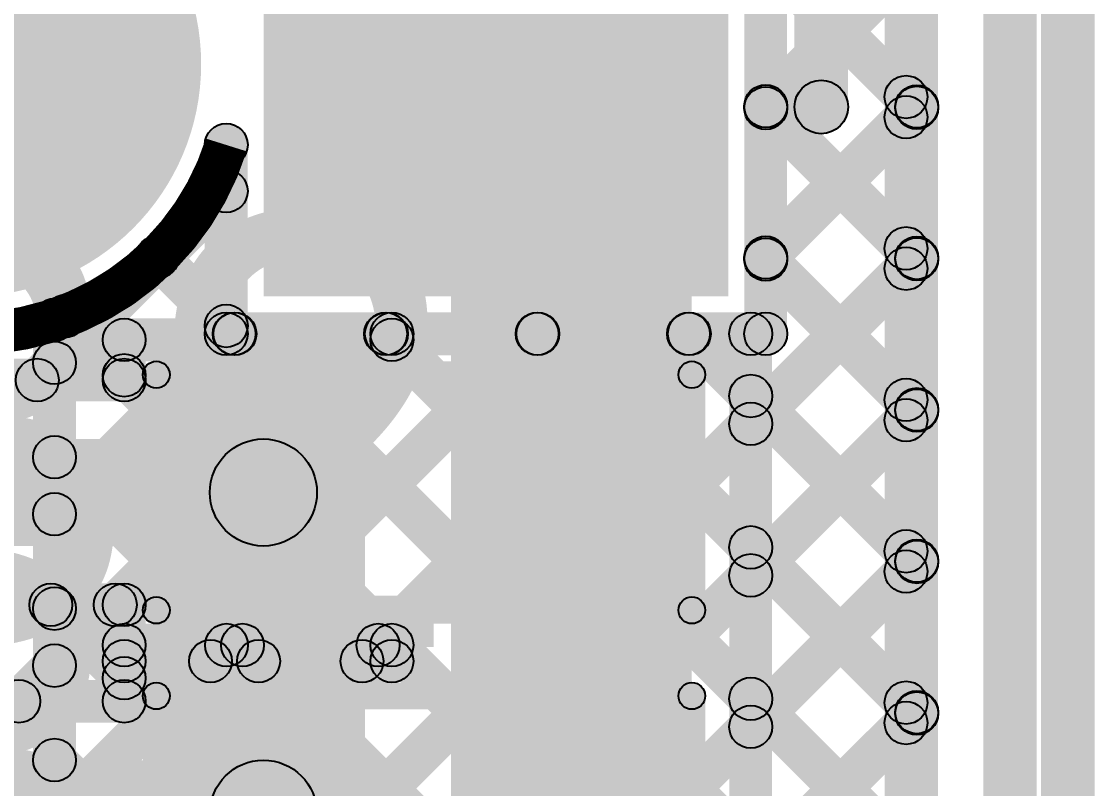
# Model space of a CAD drawing. Header units: millimetres. Extents: x 2.38 to 5.72, y -0.36 to 1.72.
# Drawn here: x 4.9528 to 5.1532, y 0.2097 to 0.353 of the extents above; entities that cross this region are included whole.
import ezdxf

# ---------------------------------------------------------------- set-up
doc = ezdxf.new("R2010")
doc.units = ezdxf.units.MM
doc.header["$MEASUREMENT"] = 0
for name, color, linetype in [('BottomLayer', 5, 'Continuous'), ('BottomOverlay', 54, 'Continuous'), ('BottomSolder', 6, 'Continuous'), ('Mechanical1', 6, 'Continuous'), ('Mechanical2', 216, 'Continuous'), ('MultiLayer', 9, 'Continuous'), ('PadHoleLayer', 156, 'Continuous'), ('TopLayer', 1, 'Continuous'), ('TopOverlay', 2, 'Continuous'), ('TopPaste', 8, 'Continuous'), ('TopSolder', 216, 'Continuous')]:
    doc.layers.add(name, color=color, linetype=linetype)

# ---------------------------------------------------------------- blocks, each defined once
blk = doc.blocks.new('S______B______3')
at = {"layer": 'TopLayer'}
for points in [[(-0.045, -0.0175), (-0.045, 0.0175), (-0.015, 0.0175), (-0.015, -0.0175)], [(0.015, -0.0175), (0.015, 0.0175), (0.045, 0.0175), (0.045, -0.0175)]]:
    blk.add_hatch(color=1, dxfattribs=at).paths.add_polyline_path(points)
at = {"layer": 'TopOverlay'}
h = blk.add_hatch(color=2, dxfattribs=at)
edge = h.paths.add_edge_path()
edge.add_arc((-0.05, 0.022), 0.0025, 0, 360)
h = blk.add_hatch(color=2, dxfattribs=at)
edge = h.paths.add_edge_path()
edge.add_arc((-0.05, 0.022), 0.0025, 0, 360)
for points in [[(0.05, 0.0245), (0.05, 0.0195), (-0.05, 0.0195), (-0.05, 0.0245)], [(-0.0525, 0.022), (-0.0475, 0.022), (-0.0475, -0.022), (-0.0525, -0.022)], [(0.0475, 0.022), (0.0525, 0.022), (0.0525, -0.022), (0.0475, -0.022)], [(0.05, -0.0195), (0.05, -0.0245), (-0.05, -0.0245), (-0.05, -0.0195)]]:
    blk.add_hatch(color=2, dxfattribs=at).paths.add_polyline_path(points)
h = blk.add_hatch(color=2, dxfattribs=at)
edge = h.paths.add_edge_path()
edge.add_arc((0.05, 0.022), 0.0025, 0, 360)
h = blk.add_hatch(color=2, dxfattribs=at)
edge = h.paths.add_edge_path()
edge.add_arc((0.05, 0.022), 0.0025, 0, 360)
h = blk.add_hatch(color=2, dxfattribs=at)
edge = h.paths.add_edge_path()
edge.add_arc((-0.05, -0.022), 0.0025, 0, 360)
h = blk.add_hatch(color=2, dxfattribs=at)
edge = h.paths.add_edge_path()
edge.add_arc((-0.05, -0.022), 0.0025, 0, 360)
h = blk.add_hatch(color=2, dxfattribs=at)
edge = h.paths.add_edge_path()
edge.add_arc((0.05, -0.022), 0.0025, 0, 360)
h = blk.add_hatch(color=2, dxfattribs=at)
edge = h.paths.add_edge_path()
edge.add_arc((0.05, -0.022), 0.0025, 0, 360)
at = {"layer": 'TopPaste'}
for points in [[(-0.045, -0.0175), (-0.045, 0.0175), (-0.015, 0.0175), (-0.015, -0.0175)], [(0.015, -0.0175), (0.015, 0.0175), (0.045, 0.0175), (0.045, -0.0175)]]:
    blk.add_hatch(color=8, dxfattribs=at).paths.add_polyline_path(points)
at = {"layer": 'TopSolder'}
for points in [[(-0.049, -0.0215), (-0.049, 0.0215), (-0.011, 0.0215), (-0.011, -0.0215)], [(0.011, -0.0215), (0.011, 0.0215), (0.049, 0.0215), (0.049, -0.0215)]]:
    blk.add_hatch(color=216, dxfattribs=at).paths.add_polyline_path(points)
at = {"layer": 'TopOverlay'}
for centre in [(-0.05, 0.022), (-0.05, 0.022), (0.05, 0.022), (0.05, 0.022), (-0.05, -0.022), (-0.05, -0.022), (0.05, -0.022), (0.05, -0.022)]:
    blk.add_circle(centre, 0.0025, dxfattribs=at)
blk.add_text('SB2', height=0.08, rotation=-180, dxfattribs=at).set_placement((0.195, 0.02799))
blk = doc.blocks.new('S______B______4')
at = {"layer": 'TopLayer'}
for points in [[(-0.045, -0.0175), (-0.045, 0.0175), (-0.015, 0.0175), (-0.015, -0.0175)], [(0.015, -0.0175), (0.015, 0.0175), (0.045, 0.0175), (0.045, -0.0175)]]:
    blk.add_hatch(color=1, dxfattribs=at).paths.add_polyline_path(points)
at = {"layer": 'TopOverlay'}
for points in [[(-0.0525, 0.022), (-0.0475, 0.022), (-0.0475, -0.022), (-0.0525, -0.022)], [(0.0475, 0.022), (0.0525, 0.022), (0.0525, -0.022), (0.0475, -0.022)], [(0.05, -0.0195), (0.05, -0.0245), (-0.05, -0.0245), (-0.05, -0.0195)]]:
    blk.add_hatch(color=2, dxfattribs=at).paths.add_polyline_path(points)
h = blk.add_hatch(color=2, dxfattribs=at)
edge = h.paths.add_edge_path()
edge.add_arc((-0.05, -0.022), 0.0025, 0, 360)
h = blk.add_hatch(color=2, dxfattribs=at)
edge = h.paths.add_edge_path()
edge.add_arc((-0.05, -0.022), 0.0025, 0, 360)
h = blk.add_hatch(color=2, dxfattribs=at)
edge = h.paths.add_edge_path()
edge.add_arc((0.05, -0.022), 0.0025, 0, 360)
h = blk.add_hatch(color=2, dxfattribs=at)
edge = h.paths.add_edge_path()
edge.add_arc((0.05, -0.022), 0.0025, 0, 360)
at = {"layer": 'TopPaste'}
for points in [[(-0.045, -0.0175), (-0.045, 0.0175), (-0.015, 0.0175), (-0.015, -0.0175)], [(0.015, -0.0175), (0.015, 0.0175), (0.045, 0.0175), (0.045, -0.0175)]]:
    blk.add_hatch(color=8, dxfattribs=at).paths.add_polyline_path(points)
at = {"layer": 'TopSolder'}
for points in [[(-0.049, -0.0215), (-0.049, 0.0215), (-0.011, 0.0215), (-0.011, -0.0215)], [(0.011, -0.0215), (0.011, 0.0215), (0.049, 0.0215), (0.049, -0.0215)]]:
    blk.add_hatch(color=216, dxfattribs=at).paths.add_polyline_path(points)
at = {"layer": 'TopOverlay'}
for centre in [(-0.05, -0.022), (-0.05, -0.022), (0.05, -0.022), (0.05, -0.022)]:
    blk.add_circle(centre, 0.0025, dxfattribs=at)
blk.add_text('SB1', height=0.08, rotation=-180, dxfattribs=at).set_placement((0.195, 0.03))
blk = doc.blocks.new('S3B_XH_A_1_LF__SN__B_24')
at = {"layer": 'BottomLayer'}
blk.add_hatch(color=5, dxfattribs=at).paths.add_polyline_path([(-0.03937, 0.03937), (0.03937, 0.03937), (0.03937, -0.03937), (-0.03937, -0.03937)])
h = blk.add_hatch(color=5, dxfattribs=at)
edge = h.paths.add_edge_path()
edge.add_arc((0.09843, 0), 0.03937, 0, 360)
at = {"layer": 'BottomOverlay'}
for points in [[(-0.101, 0.299), (-0.091, 0.299), (-0.091, -0.152), (-0.101, -0.152)], [(-0.06574, 0.008), (-0.05574, 0.008), (-0.05574, -0.152), (-0.06574, -0.152)]]:
    blk.add_hatch(color=54, dxfattribs=at).paths.add_polyline_path(points)
h = blk.add_hatch(color=54, dxfattribs=at)
edge = h.paths.add_edge_path()
edge.add_arc((-0.06074, 0.008), 0.005, 0, 360)
at = {"layer": 'BottomSolder'}
blk.add_hatch(color=6, dxfattribs=at).paths.add_polyline_path([(-0.04337, 0.04337), (0.04337, 0.04337), (0.04337, -0.04337), (-0.04337, -0.04337)])
h = blk.add_hatch(color=6, dxfattribs=at)
edge = h.paths.add_edge_path()
edge.add_arc((0.09843, 0), 0.04337, 0, 360)
at = {"layer": 'MultiLayer'}
blk.add_hatch(color=9, dxfattribs=at).paths.add_polyline_path([(-0.03937, 0.03937), (0.03937, 0.03937), (0.03937, -0.03937), (-0.03937, -0.03937)])
h = blk.add_hatch(color=9, dxfattribs=at)
edge = h.paths.add_edge_path()
edge.add_arc((0.09843, 0), 0.03937, 0, 360)
at = {"layer": 'PadHoleLayer'}
h = blk.add_hatch(color=156, dxfattribs=at)
edge = h.paths.add_edge_path()
edge.add_arc((0, 0), 0.01772, 0, 360)
h = blk.add_hatch(color=156, dxfattribs=at)
edge = h.paths.add_edge_path()
edge.add_arc((0.09843, 0), 0.01772, 0, 360)
at = {"layer": 'TopLayer'}
blk.add_hatch(color=1, dxfattribs=at).paths.add_polyline_path([(-0.03937, 0.03937), (0.03937, 0.03937), (0.03937, -0.03937), (-0.03937, -0.03937)])
h = blk.add_hatch(color=1, dxfattribs=at)
edge = h.paths.add_edge_path()
edge.add_arc((0.09843, 0), 0.03937, 0, 360)
at = {"layer": 'TopSolder'}
blk.add_hatch(color=216, dxfattribs=at).paths.add_polyline_path([(-0.04337, 0.04337), (0.04337, 0.04337), (0.04337, -0.04337), (-0.04337, -0.04337)])
h = blk.add_hatch(color=216, dxfattribs=at)
edge = h.paths.add_edge_path()
edge.add_arc((0.09843, 0), 0.04337, 0, 360)
at = {"layer": 'BottomOverlay'}
blk.add_circle((-0.06074, 0.008), 0.005, dxfattribs=at)

msp = doc.modelspace()

# ---------------------------------------------------------------- hatches: boundary and pattern name
at = {"layer": 'BottomLayer'}
for points in [[(5.124, -0.026), (5.116, -0.026), (5.116, 0.50743), (5.124, 0.50743)], [(5.0958, 0.29463), (5.0878, 0.29463), (5.0878, 0.39537), (5.0958, 0.39537)], [(5.09462, 0.33434), (5.08897, 0.34), (5.11717, 0.3682), (5.12283, 0.36255)], [(5.08897, 0.36225), (5.09462, 0.36791), (5.12283, 0.3397), (5.11717, 0.33404)], [(5.09462, 0.30606), (5.08897, 0.31171), (5.11717, 0.33992), (5.12283, 0.33426)], [(5.08897, 0.33397), (5.09462, 0.33962), (5.12283, 0.31142), (5.11717, 0.30576)], [(4.99506, 0.29463), (4.98706, 0.29463), (4.98706, 0.32991), (4.99506, 0.32991)], [(4.96183, 0.2864), (4.95617, 0.29206), (4.98823, 0.32411), (4.99388, 0.31845)], [(4.96183, 0.14498), (4.95617, 0.15064), (5.11717, 0.31164), (5.12283, 0.30598)], [(4.97537, 0.30614), (4.98103, 0.3118), (4.99388, 0.29894), (4.98823, 0.29328)], [(5.08897, 0.30568), (5.09462, 0.31134), (5.12283, 0.28313), (5.11717, 0.27748)], [(4.95812, 0.29511), (4.96378, 0.30076), (5.12283, 0.14171), (5.11717, 0.13605)], [(4.99106, 0.29063), (4.99106, 0.29863), (5.0918, 0.29863), (5.0918, 0.29063)], [(4.963, 0.127), (4.955, 0.127), (4.955, 0.29724), (4.963, 0.29724)], [(4.96183, 0.25812), (4.95617, 0.26377), (4.98986, 0.29746), (4.99551, 0.2918)], [(4.96183, 0.22983), (4.95617, 0.23549), (5.01814, 0.29746), (5.0238, 0.2918)], [(4.96183, 0.17326), (4.95617, 0.17892), (5.07471, 0.29746), (5.08037, 0.2918)], [(4.96183, 0.20155), (4.95617, 0.2072), (5.04643, 0.29746), (5.05208, 0.2918)], [(4.98971, 0.2918), (4.99537, 0.29746), (5.12283, 0.17), (5.11717, 0.16434)], [(5.01799, 0.2918), (5.02365, 0.29746), (5.12283, 0.19828), (5.11717, 0.19262)], [(5.04628, 0.2918), (5.05193, 0.29746), (5.12283, 0.22656), (5.11717, 0.22091)], [(5.07456, 0.2918), (5.08022, 0.29746), (5.12283, 0.25485), (5.11717, 0.24919)], [(4.81631, -0.02883), (4.81065, -0.02317), (5.11717, 0.28335), (5.12283, 0.27769)], [(4.95617, 0.26877), (4.96183, 0.27443), (5.12283, 0.11343), (5.11717, 0.10777)], [(5.00906, 0.13564), (5.0034, 0.14129), (5.11717, 0.25507), (5.12283, 0.24941)], [(4.95617, 0.24049), (4.96183, 0.24614), (5.12283, 0.08514), (5.11717, 0.07949)], [(5.02408, 0.12238), (5.01842, 0.12803), (5.11717, 0.22678), (5.12283, 0.22113)], [(4.95617, 0.2122), (4.96183, 0.21786), (5.12283, 0.05686), (5.11717, 0.0512)]]:
    msp.add_hatch(color=5, dxfattribs=at).paths.add_polyline_path(points)
h = msp.add_hatch(color=5, dxfattribs=at)
edge = h.paths.add_edge_path()
edge.add_arc((5.0918, 0.33717), 0.004, 0, 360)
h = msp.add_hatch(color=5, dxfattribs=at)
edge = h.paths.add_edge_path()
edge.add_arc((5.0918, 0.33679), 0.004, 0, 360)
h = msp.add_hatch(color=5, dxfattribs=at)
edge = h.paths.add_edge_path()
edge.add_arc((5.12, 0.33709), 0.004, 0, 360)
h = msp.add_hatch(color=5, dxfattribs=at)
edge = h.paths.add_edge_path()
edge.add_arc((5.12, 0.33687), 0.004, 0, 360)
h = msp.add_hatch(color=5, dxfattribs=at)
edge = h.paths.add_edge_path()
edge.add_arc((4.99106, 0.32991), 0.004, 0, 360)
h = msp.add_hatch(color=5, dxfattribs=at)
edge = h.paths.add_edge_path()
edge.add_arc((4.99106, 0.32991), 0.004, 0, 360)
h = msp.add_hatch(color=5, dxfattribs=at)
edge = h.paths.add_edge_path()
edge.add_arc((4.99106, 0.32128), 0.004, 0, 360)
h = msp.add_hatch(color=5, dxfattribs=at)
edge = h.paths.add_edge_path()
edge.add_arc((4.9782, 0.30897), 0.004, 0, 360)
h = msp.add_hatch(color=5, dxfattribs=at)
edge = h.paths.add_edge_path()
edge.add_arc((5.0918, 0.30889), 0.004, 0, 360)
h = msp.add_hatch(color=5, dxfattribs=at)
edge = h.paths.add_edge_path()
edge.add_arc((5.12, 0.30881), 0.004, 0, 360)
h = msp.add_hatch(color=5, dxfattribs=at)
edge = h.paths.add_edge_path()
edge.add_arc((5.0918, 0.30851), 0.004, 0, 360)
h = msp.add_hatch(color=5, dxfattribs=at)
edge = h.paths.add_edge_path()
edge.add_arc((5.12, 0.30859), 0.004, 0, 360)
h = msp.add_hatch(color=5, dxfattribs=at)
edge = h.paths.add_edge_path()
edge.add_arc((4.959, 0.29724), 0.004, 0, 360)
h = msp.add_hatch(color=5, dxfattribs=at)
edge = h.paths.add_edge_path()
edge.add_arc((4.959, 0.29724), 0.004, 0, 360)
h = msp.add_hatch(color=5, dxfattribs=at)
edge = h.paths.add_edge_path()
edge.add_arc((4.96095, 0.29794), 0.004, 0, 360)
h = msp.add_hatch(color=5, dxfattribs=at)
edge = h.paths.add_edge_path()
edge.add_arc((4.99106, 0.29611), 0.004, 0, 360)
h = msp.add_hatch(color=5, dxfattribs=at)
edge = h.paths.add_edge_path()
edge.add_arc((4.99106, 0.29463), 0.004, 0, 360)
h = msp.add_hatch(color=5, dxfattribs=at)
edge = h.paths.add_edge_path()
edge.add_arc((4.99106, 0.29463), 0.004, 0, 360)
h = msp.add_hatch(color=5, dxfattribs=at)
edge = h.paths.add_edge_path()
edge.add_arc((4.99254, 0.29463), 0.004, 0, 360)
h = msp.add_hatch(color=5, dxfattribs=at)
edge = h.paths.add_edge_path()
edge.add_arc((4.99269, 0.29463), 0.004, 0, 360)
h = msp.add_hatch(color=5, dxfattribs=at)
edge = h.paths.add_edge_path()
edge.add_arc((5.02082, 0.29463), 0.004, 0, 360)
h = msp.add_hatch(color=5, dxfattribs=at)
edge = h.paths.add_edge_path()
edge.add_arc((5.02097, 0.29463), 0.004, 0, 360)
h = msp.add_hatch(color=5, dxfattribs=at)
edge = h.paths.add_edge_path()
edge.add_arc((5.04911, 0.29463), 0.004, 0, 360)
h = msp.add_hatch(color=5, dxfattribs=at)
edge = h.paths.add_edge_path()
edge.add_arc((5.04925, 0.29463), 0.004, 0, 360)
h = msp.add_hatch(color=5, dxfattribs=at)
edge = h.paths.add_edge_path()
edge.add_arc((5.07739, 0.29463), 0.004, 0, 360)
h = msp.add_hatch(color=5, dxfattribs=at)
edge = h.paths.add_edge_path()
edge.add_arc((5.07754, 0.29463), 0.004, 0, 360)
h = msp.add_hatch(color=5, dxfattribs=at)
edge = h.paths.add_edge_path()
edge.add_arc((5.0918, 0.29463), 0.004, 0, 360)
h = msp.add_hatch(color=5, dxfattribs=at)
edge = h.paths.add_edge_path()
edge.add_arc((5.0918, 0.29463), 0.004, 0, 360)
h = msp.add_hatch(color=5, dxfattribs=at)
edge = h.paths.add_edge_path()
edge.add_arc((4.959, 0.28923), 0.004, 0, 360)
h = msp.add_hatch(color=5, dxfattribs=at)
edge = h.paths.add_edge_path()
edge.add_arc((5.12, 0.28052), 0.004, 0, 360)
h = msp.add_hatch(color=5, dxfattribs=at)
edge = h.paths.add_edge_path()
edge.add_arc((5.12, 0.2803), 0.004, 0, 360)
h = msp.add_hatch(color=5, dxfattribs=at)
edge = h.paths.add_edge_path()
edge.add_arc((4.959, 0.2716), 0.004, 0, 360)
h = msp.add_hatch(color=5, dxfattribs=at)
edge = h.paths.add_edge_path()
edge.add_arc((4.959, 0.26094), 0.004, 0, 360)
h = msp.add_hatch(color=5, dxfattribs=at)
edge = h.paths.add_edge_path()
edge.add_arc((5.12, 0.25224), 0.004, 0, 360)
h = msp.add_hatch(color=5, dxfattribs=at)
edge = h.paths.add_edge_path()
edge.add_arc((5.12, 0.25202), 0.004, 0, 360)
h = msp.add_hatch(color=5, dxfattribs=at)
edge = h.paths.add_edge_path()
edge.add_arc((4.959, 0.24331), 0.004, 0, 360)
h = msp.add_hatch(color=5, dxfattribs=at)
edge = h.paths.add_edge_path()
edge.add_arc((4.959, 0.23266), 0.004, 0, 360)
h = msp.add_hatch(color=5, dxfattribs=at)
edge = h.paths.add_edge_path()
edge.add_arc((5.12, 0.22395), 0.004, 0, 360)
h = msp.add_hatch(color=5, dxfattribs=at)
edge = h.paths.add_edge_path()
edge.add_arc((5.12, 0.22374), 0.004, 0, 360)
h = msp.add_hatch(color=5, dxfattribs=at)
edge = h.paths.add_edge_path()
edge.add_arc((4.959, 0.21503), 0.004, 0, 360)
at = {"layer": 'Mechanical1'}
msp.add_hatch(color=6, dxfattribs=at).paths.add_polyline_path([(5.15321, -0.212), (5.14321, -0.212), (5.14321, 0.46381), (5.15321, 0.46381)])
at = {"layer": 'Mechanical2'}
msp.add_hatch(color=216, dxfattribs=at).paths.add_polyline_path([(5.15018, -0.03603), (5.14624, -0.03603), (5.14624, 0.47578), (5.15018, 0.47578)])
at = {"layer": 'TopLayer'}
for points in [[(5.122, -0.026), (5.114, -0.026), (5.114, 0.51746), (5.122, 0.51746)], [(5.0958, 0.29463), (5.0878, 0.29463), (5.0878, 0.39537), (5.0958, 0.39537)], [(5.033, 0.126), (5.078, 0.126), (5.078, 0.385), (5.033, 0.385)], [(5.08897, 0.36225), (5.09462, 0.36791), (5.12083, 0.3417), (5.11517, 0.33604)], [(5.09462, 0.33434), (5.08897, 0.34), (5.11517, 0.3662), (5.12083, 0.36055)], [(5.08897, 0.33397), (5.09462, 0.33962), (5.12083, 0.31342), (5.11517, 0.30776)], [(5.09462, 0.30606), (5.08897, 0.31171), (5.11517, 0.33792), (5.12083, 0.33226)], [(4.99506, 0.29463), (4.98706, 0.29463), (4.98706, 0.32991), (4.99506, 0.32991)], [(4.9586, 0.28317), (4.95294, 0.28883), (4.98823, 0.32411), (4.99388, 0.31845)], [(4.97537, 0.30614), (4.98103, 0.3118), (4.99388, 0.29894), (4.98823, 0.29328)], [(5.08897, 0.30568), (5.09462, 0.31134), (5.12083, 0.28513), (5.11517, 0.27948)], [(5.09183, 0.27498), (5.08617, 0.28064), (5.11517, 0.30964), (5.12083, 0.30398)], [(4.95812, 0.29511), (4.96378, 0.30076), (4.97483, 0.28971), (4.96917, 0.28405)], [(4.99106, 0.29063), (4.99106, 0.29863), (5.022, 0.29863), (5.022, 0.29063)], [(4.972, 0.2895), (4.972, 0.2975), (5.022, 0.2975), (5.022, 0.2895)], [(5.093, 0.115), (5.085, 0.115), (5.085, 0.29463), (5.093, 0.29463)], [(4.976, 0.286), (4.968, 0.286), (4.968, 0.2935), (4.976, 0.2935)], [(4.457, 0.282), (4.457, 0.29), (4.972, 0.29), (4.972, 0.282)], [(5.08617, 0.28019), (5.09183, 0.28585), (5.12083, 0.25685), (5.11517, 0.25119)], [(5.09183, 0.24669), (5.08617, 0.25235), (5.11517, 0.28135), (5.12083, 0.27569)], [(4.457, 0.255), (4.457, 0.275), (4.998, 0.275), (4.998, 0.255)], [(5.08617, 0.25191), (5.09183, 0.25756), (5.12083, 0.22856), (5.11517, 0.22291)], [(5.09183, 0.21841), (5.08617, 0.22407), (5.11517, 0.25307), (5.12083, 0.24741)], [(4.4657, 0.24), (4.4657, 0.248), (4.972, 0.248), (4.972, 0.24)], [(4.95517, 0.22317), (4.94951, 0.22883), (4.96751, 0.24683), (4.97317, 0.24117)], [(4.95549, 0.24117), (4.96114, 0.24683), (4.97483, 0.23314), (4.96917, 0.22749)], [(4.976, 0.2365), (4.968, 0.2365), (4.968, 0.244), (4.976, 0.244)], [(4.972, 0.2325), (4.972, 0.2405), (5.022, 0.2405), (5.022, 0.2325)], [(4.99095, 0.23067), (4.9853, 0.23633), (4.9883, 0.23933), (4.99395, 0.23367)], [(4.99127, 0.23367), (4.99693, 0.23933), (4.99993, 0.23633), (4.99427, 0.23067)], [(5.01924, 0.23067), (5.01358, 0.23633), (5.01658, 0.23933), (5.02224, 0.23367)], [(4.972, 0.2295), (4.972, 0.2375), (5.022, 0.2375), (5.022, 0.2295)], [(4.976, 0.226), (4.968, 0.226), (4.968, 0.2335), (4.976, 0.2335)], [(4.567, 0.222), (4.567, 0.23), (4.972, 0.23), (4.972, 0.222)], [(5.08617, 0.22362), (5.09183, 0.22928), (5.12083, 0.20028), (5.11517, 0.19462)], [(5.09183, 0.19013), (5.08617, 0.19578), (5.11517, 0.22478), (5.12083, 0.21913)], [(4.567, 0.195), (4.567, 0.215), (4.998, 0.215), (4.998, 0.195)]]:
    msp.add_hatch(color=1, dxfattribs=at).paths.add_polyline_path(points)
h = msp.add_hatch(color=1, dxfattribs=at)
edge = h.paths.add_edge_path()
edge.add_arc((5.118, 0.33887), 0.004, 0, 360)
h = msp.add_hatch(color=1, dxfattribs=at)
edge = h.paths.add_edge_path()
edge.add_arc((5.0918, 0.33717), 0.004, 0, 360)
h = msp.add_hatch(color=1, dxfattribs=at)
edge = h.paths.add_edge_path()
edge.add_arc((5.0918, 0.33679), 0.004, 0, 360)
h = msp.add_hatch(color=1, dxfattribs=at)
edge = h.paths.add_edge_path()
edge.add_arc((5.118, 0.33509), 0.004, 0, 360)
h = msp.add_hatch(color=1, dxfattribs=at)
edge = h.paths.add_edge_path()
edge.add_arc((4.99106, 0.32991), 0.004, 0, 360)
h = msp.add_hatch(color=1, dxfattribs=at)
edge = h.paths.add_edge_path()
edge.add_arc((4.99106, 0.32991), 0.004, 0, 360)
h = msp.add_hatch(color=1, dxfattribs=at)
edge = h.paths.add_edge_path()
edge.add_arc((4.99106, 0.32128), 0.004, 0, 360)
h = msp.add_hatch(color=1, dxfattribs=at)
edge = h.paths.add_edge_path()
edge.add_arc((4.9782, 0.30897), 0.004, 0, 360)
h = msp.add_hatch(color=1, dxfattribs=at)
edge = h.paths.add_edge_path()
edge.add_arc((5.0918, 0.30889), 0.004, 0, 360)
h = msp.add_hatch(color=1, dxfattribs=at)
edge = h.paths.add_edge_path()
edge.add_arc((5.118, 0.31059), 0.004, 0, 360)
h = msp.add_hatch(color=1, dxfattribs=at)
edge = h.paths.add_edge_path()
edge.add_arc((5.0918, 0.30851), 0.004, 0, 360)
h = msp.add_hatch(color=1, dxfattribs=at)
edge = h.paths.add_edge_path()
edge.add_arc((5.118, 0.30681), 0.004, 0, 360)
h = msp.add_hatch(color=1, dxfattribs=at)
edge = h.paths.add_edge_path()
edge.add_arc((4.96095, 0.29794), 0.004, 0, 360)
h = msp.add_hatch(color=1, dxfattribs=at)
edge = h.paths.add_edge_path()
edge.add_arc((4.99106, 0.29611), 0.004, 0, 360)
h = msp.add_hatch(color=1, dxfattribs=at)
edge = h.paths.add_edge_path()
edge.add_arc((4.99106, 0.29463), 0.004, 0, 360)
h = msp.add_hatch(color=1, dxfattribs=at)
edge = h.paths.add_edge_path()
edge.add_arc((4.99106, 0.29463), 0.004, 0, 360)
h = msp.add_hatch(color=1, dxfattribs=at)
edge = h.paths.add_edge_path()
edge.add_arc((5.022, 0.29463), 0.004, 0, 360)
h = msp.add_hatch(color=1, dxfattribs=at)
edge = h.paths.add_edge_path()
edge.add_arc((5.089, 0.29463), 0.004, 0, 360)
h = msp.add_hatch(color=1, dxfattribs=at)
edge = h.paths.add_edge_path()
edge.add_arc((5.0918, 0.29463), 0.004, 0, 360)
h = msp.add_hatch(color=1, dxfattribs=at)
edge = h.paths.add_edge_path()
edge.add_arc((4.972, 0.2935), 0.004, 0, 360)
h = msp.add_hatch(color=1, dxfattribs=at)
edge = h.paths.add_edge_path()
edge.add_arc((4.972, 0.2935), 0.004, 0, 360)
h = msp.add_hatch(color=1, dxfattribs=at)
edge = h.paths.add_edge_path()
edge.add_arc((5.022, 0.2935), 0.004, 0, 360)
h = msp.add_hatch(color=1, dxfattribs=at)
edge = h.paths.add_edge_path()
edge.add_arc((4.972, 0.28688), 0.004, 0, 360)
h = msp.add_hatch(color=1, dxfattribs=at)
edge = h.paths.add_edge_path()
edge.add_arc((4.95577, 0.286), 0.004, 0, 360)
h = msp.add_hatch(color=1, dxfattribs=at)
edge = h.paths.add_edge_path()
edge.add_arc((4.972, 0.286), 0.004, 0, 360)
h = msp.add_hatch(color=1, dxfattribs=at)
edge = h.paths.add_edge_path()
edge.add_arc((4.972, 0.286), 0.004, 0, 360)
h = msp.add_hatch(color=1, dxfattribs=at)
edge = h.paths.add_edge_path()
edge.add_arc((5.089, 0.28302), 0.004, 0, 360)
h = msp.add_hatch(color=1, dxfattribs=at)
edge = h.paths.add_edge_path()
edge.add_arc((5.118, 0.2823), 0.004, 0, 360)
h = msp.add_hatch(color=1, dxfattribs=at)
edge = h.paths.add_edge_path()
edge.add_arc((5.089, 0.27781), 0.004, 0, 360)
h = msp.add_hatch(color=1, dxfattribs=at)
edge = h.paths.add_edge_path()
edge.add_arc((5.118, 0.27852), 0.004, 0, 360)
h = msp.add_hatch(color=1, dxfattribs=at)
edge = h.paths.add_edge_path()
edge.add_arc((4.998, 0.265), 0.01, 0, 360)
h = msp.add_hatch(color=1, dxfattribs=at)
edge = h.paths.add_edge_path()
edge.add_arc((5.089, 0.25474), 0.004, 0, 360)
h = msp.add_hatch(color=1, dxfattribs=at)
edge = h.paths.add_edge_path()
edge.add_arc((5.118, 0.25402), 0.004, 0, 360)
h = msp.add_hatch(color=1, dxfattribs=at)
edge = h.paths.add_edge_path()
edge.add_arc((5.089, 0.24952), 0.004, 0, 360)
h = msp.add_hatch(color=1, dxfattribs=at)
edge = h.paths.add_edge_path()
edge.add_arc((5.118, 0.25024), 0.004, 0, 360)
h = msp.add_hatch(color=1, dxfattribs=at)
edge = h.paths.add_edge_path()
edge.add_arc((4.95831, 0.244), 0.004, 0, 360)
h = msp.add_hatch(color=1, dxfattribs=at)
edge = h.paths.add_edge_path()
edge.add_arc((4.97034, 0.244), 0.004, 0, 360)
h = msp.add_hatch(color=1, dxfattribs=at)
edge = h.paths.add_edge_path()
edge.add_arc((4.972, 0.244), 0.004, 0, 360)
h = msp.add_hatch(color=1, dxfattribs=at)
edge = h.paths.add_edge_path()
edge.add_arc((4.972, 0.244), 0.004, 0, 360)
h = msp.add_hatch(color=1, dxfattribs=at)
edge = h.paths.add_edge_path()
edge.add_arc((4.972, 0.2365), 0.004, 0, 360)
h = msp.add_hatch(color=1, dxfattribs=at)
edge = h.paths.add_edge_path()
edge.add_arc((4.972, 0.2365), 0.004, 0, 360)
h = msp.add_hatch(color=1, dxfattribs=at)
edge = h.paths.add_edge_path()
edge.add_arc((4.99112, 0.2365), 0.004, 0, 360)
h = msp.add_hatch(color=1, dxfattribs=at)
edge = h.paths.add_edge_path()
edge.add_arc((4.9941, 0.2365), 0.004, 0, 360)
h = msp.add_hatch(color=1, dxfattribs=at)
edge = h.paths.add_edge_path()
edge.add_arc((5.01941, 0.2365), 0.004, 0, 360)
h = msp.add_hatch(color=1, dxfattribs=at)
edge = h.paths.add_edge_path()
edge.add_arc((5.022, 0.2365), 0.004, 0, 360)
h = msp.add_hatch(color=1, dxfattribs=at)
edge = h.paths.add_edge_path()
edge.add_arc((4.972, 0.2335), 0.004, 0, 360)
h = msp.add_hatch(color=1, dxfattribs=at)
edge = h.paths.add_edge_path()
edge.add_arc((4.972, 0.2335), 0.004, 0, 360)
h = msp.add_hatch(color=1, dxfattribs=at)
edge = h.paths.add_edge_path()
edge.add_arc((4.98812, 0.2335), 0.004, 0, 360)
h = msp.add_hatch(color=1, dxfattribs=at)
edge = h.paths.add_edge_path()
edge.add_arc((4.9971, 0.2335), 0.004, 0, 360)
h = msp.add_hatch(color=1, dxfattribs=at)
edge = h.paths.add_edge_path()
edge.add_arc((5.01641, 0.2335), 0.004, 0, 360)
h = msp.add_hatch(color=1, dxfattribs=at)
edge = h.paths.add_edge_path()
edge.add_arc((5.022, 0.2335), 0.004, 0, 360)
h = msp.add_hatch(color=1, dxfattribs=at)
edge = h.paths.add_edge_path()
edge.add_arc((4.972, 0.23031), 0.004, 0, 360)
h = msp.add_hatch(color=1, dxfattribs=at)
edge = h.paths.add_edge_path()
edge.add_arc((5.089, 0.22645), 0.004, 0, 360)
h = msp.add_hatch(color=1, dxfattribs=at)
edge = h.paths.add_edge_path()
edge.add_arc((4.95234, 0.226), 0.004, 0, 360)
h = msp.add_hatch(color=1, dxfattribs=at)
edge = h.paths.add_edge_path()
edge.add_arc((4.972, 0.226), 0.004, 0, 360)
h = msp.add_hatch(color=1, dxfattribs=at)
edge = h.paths.add_edge_path()
edge.add_arc((4.972, 0.226), 0.004, 0, 360)
h = msp.add_hatch(color=1, dxfattribs=at)
edge = h.paths.add_edge_path()
edge.add_arc((5.118, 0.22574), 0.004, 0, 360)
h = msp.add_hatch(color=1, dxfattribs=at)
edge = h.paths.add_edge_path()
edge.add_arc((5.089, 0.22124), 0.004, 0, 360)
h = msp.add_hatch(color=1, dxfattribs=at)
edge = h.paths.add_edge_path()
edge.add_arc((5.118, 0.22195), 0.004, 0, 360)
h = msp.add_hatch(color=1, dxfattribs=at)
edge = h.paths.add_edge_path()
edge.add_arc((4.998, 0.205), 0.01, 0, 360)

# ---------------------------------------------------------------- linework, layer by layer
at = {"layer": 'BottomLayer', "const_width": 0.008}
msp.add_lwpolyline([(4.99106, 0.32991, -0.240268), (4.959, 0.29724)], format="xyb", dxfattribs=at)
at = {"layer": 'BottomLayer'}
for centre in [(5.0918, 0.33717), (5.0918, 0.33679), (5.12, 0.33709), (5.12, 0.33687), (4.99106, 0.32991), (4.99106, 0.32991), (4.99106, 0.32128), (4.9782, 0.30897), (5.0918, 0.30889), (5.12, 0.30881), (5.0918, 0.30851), (5.12, 0.30859), (4.959, 0.29724), (4.959, 0.29724), (4.96095, 0.29794), (4.99106, 0.29611), (4.99106, 0.29463), (4.99106, 0.29463), (4.99254, 0.29463), (4.99269, 0.29463), (5.02082, 0.29463), (5.02097, 0.29463), (5.04911, 0.29463), (5.04925, 0.29463), (5.07739, 0.29463), (5.07754, 0.29463), (5.0918, 0.29463), (5.0918, 0.29463), (4.959, 0.28923), (5.12, 0.28052), (5.12, 0.2803), (4.959, 0.2716), (4.959, 0.26094), (5.12, 0.25224), (5.12, 0.25202), (4.959, 0.24331), (4.959, 0.23266), (5.12, 0.22395), (5.12, 0.22374), (4.959, 0.21503)]:
    msp.add_circle(centre, 0.004, dxfattribs=at)
at = {"layer": 'TopLayer', "const_width": 0.008}
msp.add_lwpolyline([(4.99106, 0.32991, -0.723758), (4.89537, 0.32862)], format="xyb", dxfattribs=at)
at = {"layer": 'TopLayer'}
for centre, radius in [((5.118, 0.33887), 0.004), ((5.0918, 0.33717), 0.004), ((5.0918, 0.33679), 0.004), ((5.118, 0.33509), 0.004), ((4.99106, 0.32991), 0.004), ((4.99106, 0.32991), 0.004), ((4.99106, 0.32128), 0.004), ((4.9782, 0.30897), 0.004), ((5.0918, 0.30889), 0.004), ((5.118, 0.31059), 0.004), ((5.0918, 0.30851), 0.004), ((5.118, 0.30681), 0.004), ((4.96095, 0.29794), 0.004), ((4.99106, 0.29611), 0.004), ((4.99106, 0.29463), 0.004), ((4.99106, 0.29463), 0.004), ((5.022, 0.29463), 0.004), ((5.089, 0.29463), 0.004), ((5.0918, 0.29463), 0.004), ((4.972, 0.2935), 0.004), ((4.972, 0.2935), 0.004), ((5.022, 0.2935), 0.004), ((4.972, 0.28688), 0.004), ((4.95577, 0.286), 0.004), ((4.972, 0.286), 0.004), ((4.972, 0.286), 0.004), ((5.089, 0.28302), 0.004), ((5.118, 0.2823), 0.004), ((5.089, 0.27781), 0.004), ((5.118, 0.27852), 0.004), ((4.998, 0.265), 0.01), ((5.089, 0.25474), 0.004), ((5.118, 0.25402), 0.004), ((5.089, 0.24952), 0.004), ((5.118, 0.25024), 0.004), ((4.95831, 0.244), 0.004), ((4.97034, 0.244), 0.004), ((4.972, 0.244), 0.004), ((4.972, 0.244), 0.004), ((4.972, 0.2365), 0.004), ((4.972, 0.2365), 0.004), ((4.99112, 0.2365), 0.004), ((4.9941, 0.2365), 0.004), ((5.01941, 0.2365), 0.004), ((5.022, 0.2365), 0.004), ((4.972, 0.2335), 0.004), ((4.972, 0.2335), 0.004), ((4.98812, 0.2335), 0.004), ((4.9971, 0.2335), 0.004), ((5.01641, 0.2335), 0.004), ((5.022, 0.2335), 0.004), ((4.972, 0.23031), 0.004), ((5.089, 0.22645), 0.004), ((4.95234, 0.226), 0.004), ((4.972, 0.226), 0.004), ((4.972, 0.226), 0.004), ((5.118, 0.22574), 0.004), ((5.089, 0.22124), 0.004), ((5.118, 0.22195), 0.004), ((4.998, 0.205), 0.01)]:
    msp.add_circle(centre, radius, dxfattribs=at)

# ---------------------------------------------------------------- block references
at = {"rotation": 180}
for name, p in [('S3B_XH_A_1_LF__SN__B_24', (5.04143, 0.345)), ('S______B______3', (5.028, 0.265)), ('S______B______4', (5.028, 0.205))]:
    msp.add_blockref(name, p, dxfattribs=at)

# ---------------------------------------------------------------- texts
at = {"layer": 'TopOverlay'}
for s, p in [('SB2', (4.833, 0.23612)), ('SB1', (4.833, 0.17411))]:
    msp.add_text(s, height=0.08, dxfattribs=at).set_placement(p)

doc.saveas('drawing.dxf')
